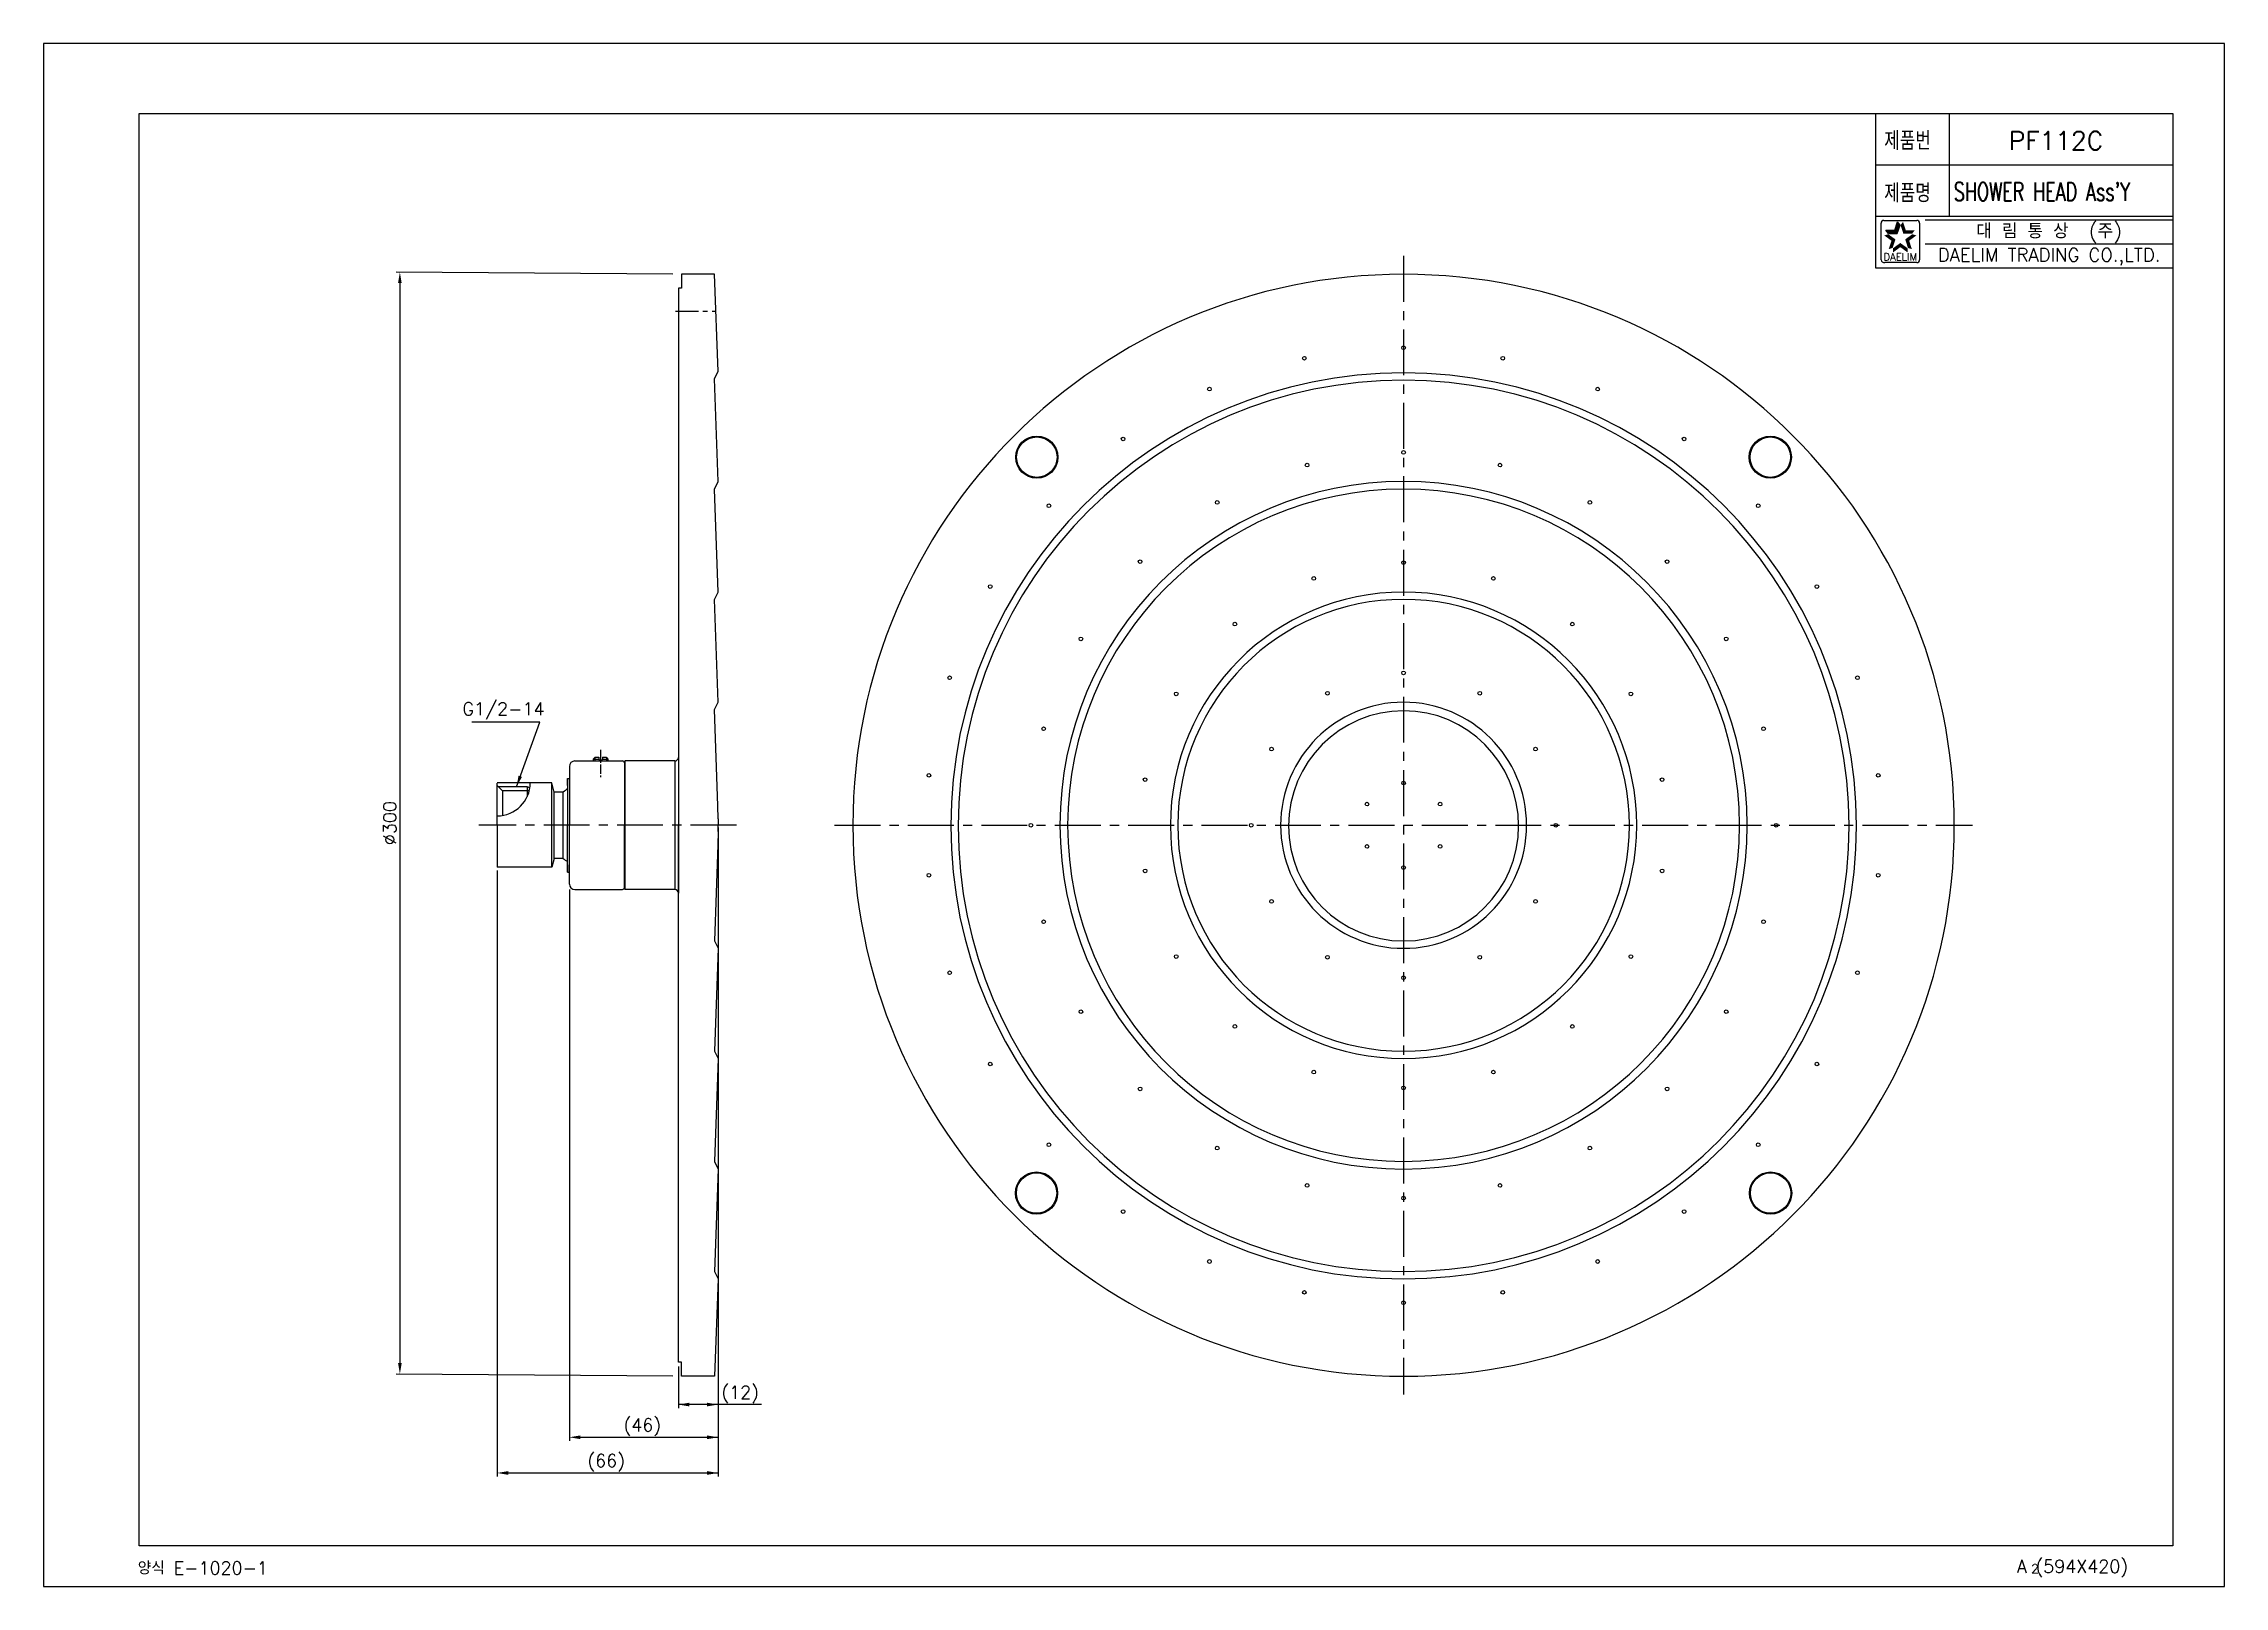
# Model space of a CAD drawing. Extents: x -856 to -262, y 731 to 1151.
import ezdxf
from ezdxf.enums import TextEntityAlignment as Align

# ---------------------------------------------------------------- set-up
doc = ezdxf.new("R2010")
doc.units = 0
doc.header["$LTSCALE"] = 10
doc.header["$MEASUREMENT"] = 0
doc.linetypes.add('CENTER', pattern=[2, 1.25, -0.25, 0.25, -0.25])
doc.layers.get('0').update_dxf_attribs({"color": 2, "linetype": 'CONTINUOUS'})
for name, color, linetype in [('CENTER', 1, 'CENTER'), ('CL', 1, 'CENTER'), ('D', 2, 'CONTINUOUS'), ('DEFAULT', 7, 'CONTINUOUS'), ('DIM', 2, 'CONTINUOUS'), ('DWG', 7, 'CONTINUOUS'), ('TXT', 4, 'CONTINUOUS'), ('中心线', 6, 'CENTER'), ('粗实线', 7, 'CONTINUOUS'), ('细实线', 4, 'CONTINUOUS')]:
    doc.layers.add(name, color=color, linetype=linetype)
doc.styles.add('GHS', font='ROMANS.shx', dxfattribs={"bigfont": 'GHS.shx'})
doc.styles.add('ROMANS', font='ROMANS')
doc.dimstyles.new('STANDARD$7', dxfattribs={"dimtxt": 3.5, "dimasz": 3, "dimexe": 1, "dimexo": 1, "dimgap": 1, "dimtad": 1, "dimdec": 4, "dimzin": 0, "dimdsep": 46, "dimtxsty": 'GHS', "dimcen": 1, "dimclrd": 256, "dimclre": 256, "dimclrt": 2, "dimadec": 4, "dimazin": 0, "dimtfac": 1, "dimtdec": 4, "dimtmove": 2, "dimatfit": 2, "dimfxl": 0, "dimtolj": 1, "dimtzin": 0, "dimlwd": -1, "dimlwe": -1, "dimarcsym": 0})

# ---------------------------------------------------------------- blocks, each defined once
blk = doc.blocks.new('BORDER')
for p, q in [((1, 1), (0, 1)), ((0, 1), (0, 0)), ((1, 0), (1, 1)), ((0, 0), (1, 0))]:
    blk.add_line(p, q)

msp = doc.modelspace()

# ---------------------------------------------------------------- linework, layer by layer
at = {"color": 7}
for p, q in [((-356.86, 1131.9), (-356.86, 1089.9)), ((-336.86, 1131.9), (-336.86, 1103.9)), ((-356.86, 1117.9), (-275.86, 1117.9)), ((-356.86, 1103.9), (-275.86, 1103.9)), ((-356.86, 1089.9), (-275.86, 1089.9))]:
    msp.add_line(p, q, dxfattribs=at)
at = {"color": 2, "linetype": 'Continuous'}
for p, q in [((-355.38, 1092.03), (-355.38, 1102.03)), ((-354.63, 1102.78), (-345.63, 1102.78)), ((-344.88, 1102.03), (-344.88, 1092.03)), ((-343.36, 1102.9), (-275.86, 1102.9)), ((-343.36, 1096.4), (-275.86, 1096.4)), ((-345.63, 1091.28), (-354.38, 1091.28))]:
    msp.add_line(p, q, dxfattribs=at)
at = {"color": 2}
for p, q in [((-353.38, 1099.17), (-354.04, 1100.08)), ((-354.04, 1100.08), (-351.62, 1100.08)), ((-353.38, 1099.17), (-350.95, 1099.17)), ((-351.62, 1100.08), (-350.87, 1102.39)), ((-350.95, 1099.17), (-350.2, 1101.47)), ((-350.2, 1101.47), (-350.87, 1102.39))]:
    msp.add_line(p, q, dxfattribs=at)
at = {"color": 0, "linetype": 'Continuous'}
for p, q in [((-683.95, 955.6), (-697.52, 955.6)), ((-697.52, 955.6), (-697.52, 938.1)), ((-697.52, 938.1), (-697.52, 920.6)), ((-683.95, 920.6), (-697.52, 920.6))]:
    msp.add_line(p, q, dxfattribs=at)
at = {"color": 2, "linetype": 'Continuous'}
for centre, radius, start, end in [((-354.63, 1102.03), 0.75, 90, 180), ((-345.63, 1102.03), 0.75, 0, 90), ((-354.5, 1092.16), 0.884, 188.1301, 278.1301), ((-345.63, 1092.03), 0.75, 270, 0)]:
    msp.add_arc(centre, radius, start, end, dxfattribs=at)
at = {"color": 0, "linetype": 'Continuous'}
for centre, start, end in [((-683.95, 956.6), 270, 359.56531), ((-683.95, 919.6), 0.43469, 90)]:
    msp.add_arc(centre, 1, start, end, dxfattribs=at)
at = {"color": 2}
for points in [[(-352.54, 1097.25), (-351.46, 1097.6), (-354.5, 1098.67), (-353.42, 1099.02)], [(-354.04, 1100.08), (-353.38, 1099.17), (-351.62, 1100.08), (-350.95, 1099.17)], [(-351.62, 1100.08), (-350.95, 1099.17), (-350.87, 1102.39), (-350.2, 1101.47)], [(-349.39, 1102.39), (-350.06, 1101.47), (-348.64, 1100.08), (-349.31, 1099.17)], [(-348.64, 1100.08), (-349.31, 1099.17), (-346.22, 1100.08), (-346.88, 1099.17)], [(-345.76, 1098.67), (-346.84, 1099.02), (-347.72, 1097.25), (-348.8, 1097.6)], [(-353.29, 1094.94), (-352.21, 1095.29), (-352.54, 1097.25), (-351.46, 1097.6)], [(-350.13, 1095.5), (-350.13, 1096.63), (-352.09, 1094.07), (-352.09, 1095.21)], [(-348.17, 1094.07), (-348.17, 1095.21), (-350.13, 1095.5), (-350.13, 1096.63)], [(-347.72, 1097.25), (-348.8, 1097.6), (-346.97, 1094.94), (-348.05, 1095.29)]]:
    msp.add_solid(points, dxfattribs=at)
at = {"layer": 'CENTER', "ltscale": 0.5}
msp.add_line((-683.76, 1078.1), (-672.88, 1078.1), dxfattribs=at)
at = {"layer": 'CL'}
for p, q in [((-485.43, 1093.1), (-485.43, 783.1)), ((-667.15, 938.1), (-737.32, 938.1)), ((-640.43, 938.1), (-330.43, 938.1))]:
    msp.add_line(p, q, dxfattribs=at)
at = {"layer": 'D'}
for p, q in [((-684.45, 1088.1), (-759.82, 1088.7)), ((-758.82, 1085.7), (-758.82, 791.7)), ((-720.71, 966.13), (-739.21, 966.13)), ((-724.12, 948.6), (-724.12, 945.94)), ((-672.15, 937.46), (-672.15, 760.77)), ((-732.32, 925.75), (-732.32, 760.77)), ((-712.65, 920.6), (-712.65, 770.48)), ((-682.95, 790.79), (-682.95, 779.39)), ((-684.45, 788.1), (-759.82, 788.7)), ((-660.28, 780.39), (-682.95, 780.39)), ((-709.65, 771.48), (-672.15, 771.48)), ((-729.32, 761.77), (-672.15, 761.77))]:
    msp.add_line(p, q, dxfattribs=at)
at = {"layer": 'D', "color": 0}
for p, q in [((-682.95, 956.59), (-682.95, 919.61)), ((-683.95, 955.6), (-683.95, 920.6)), ((-730.82, 947.45), (-732.32, 948.95)), ((-723.59, 947.45), (-730.82, 947.45)), ((-730.82, 947.45), (-730.82, 940.78))]:
    msp.add_line(p, q, dxfattribs=at)
at = {"layer": 'D', "color": 2}
for p, q in [((-724.12, 948.6), (-731.97, 948.6)), ((-723.42, 948.31), (-724.12, 948.6))]:
    msp.add_line(p, q, dxfattribs=at)
at = {"layer": 'D'}
for centre in [(-512.46, 1065.26), (-485.43, 1068.1), (-458.4, 1065.26), (-538.31, 1056.86), (-432.56, 1056.86), (-561.84, 1043.27), (-485.43, 1039.6), (-409.02, 1043.27), (-511.7, 1036.14), (-459.16, 1036.14), (-582.04, 1025.09), (-536.18, 1026), (-434.68, 1026), (-388.82, 1025.09), (-557.2, 1009.87), (-485.43, 1009.6), (-413.66, 1009.87), (-509.89, 1005.29), (-460.98, 1005.29), (-598.01, 1003.1), (-372.85, 1003.1), (-531.39, 992.87), (-439.47, 992.87), (-573.33, 988.85), (-397.53, 988.85), (-485.43, 979.6), (-609.07, 978.27), (-547.35, 973.85), (-506.18, 974.04), (-464.68, 974.04), (-423.51, 973.85), (-361.79, 978.27), (-583.47, 964.37), (-387.39, 964.37), (-521.37, 958.85), (-449.49, 958.85), (-614.72, 951.69), (-555.84, 950.52), (-415.02, 950.52), (-356.14, 951.69), (-485.43, 949.6), (-586.93, 938.1), (-526.93, 938.1), (-495.39, 943.85), (-475.47, 943.85), (-443.93, 938.1), (-383.93, 938.1), (-495.39, 932.35), (-475.47, 932.35), (-485.43, 926.6), (-614.72, 924.51), (-555.84, 925.68), (-415.02, 925.68), (-356.14, 924.51), (-521.37, 917.35), (-449.49, 917.35), (-583.47, 911.83), (-387.39, 911.83), (-609.07, 897.93), (-547.35, 902.35), (-506.18, 902.16), (-485.43, 896.6), (-464.68, 902.16), (-423.51, 902.35), (-361.79, 897.93), (-573.33, 887.35), (-397.53, 887.35), (-531.39, 883.33), (-439.47, 883.33), (-598.01, 873.1), (-372.85, 873.1), (-509.89, 870.91), (-460.98, 870.91), (-557.2, 866.33), (-485.43, 866.6), (-413.66, 866.33), (-582.04, 851.11), (-536.18, 850.2), (-434.68, 850.2), (-388.82, 851.11), (-511.7, 840.06), (-459.16, 840.06), (-561.84, 832.93), (-485.43, 836.6), (-409.02, 832.93), (-538.31, 819.34), (-432.56, 819.34), (-512.46, 810.94), (-485.43, 808.1), (-458.4, 810.94)]:
    msp.add_circle(centre, 0.5, dxfattribs=at)
for centre, radius, start, end in [((-485.43, 937.93), 123.33, 90, 270), ((-485.43, 937.93), 121.33, 90, 270), ((-485.43, 937.93), 123.33, 270, 90), ((-485.43, 937.93), 121.33, 270, 90), ((-485.43, 938.1), 93.6, 90, 270), ((-485.43, 938.1), 91.5, 90, 270), ((-485.43, 938.1), 93.6, 270, 90), ((-485.43, 938.1), 91.5, 270, 90), ((-485.43, 938.1), 63.5, 90, 270), ((-485.43, 938.1), 61.5, 90, 270), ((-485.43, 938.1), 63.5, 270, 90), ((-485.43, 938.1), 61.5, 270, 90), ((-485.43, 938.1), 33.5, 90, 270), ((-485.43, 937.93), 31.33, 90, 270), ((-485.43, 938.1), 33.5, 270, 90), ((-485.43, 937.93), 31.33, 270, 90)]:
    msp.add_arc(centre, radius, start, end, dxfattribs=at)
at = {"layer": 'D', "color": 2}
msp.add_arc((-732.32, 949.65), 9, 270, 0, dxfattribs=at)
at = {"layer": 'D'}
for points in [[(-759.32, 1085.7), (-758.32, 1085.7), (-758.82, 1088.7)], [(-759.32, 791.7), (-758.32, 791.7), (-758.82, 788.7)], [(-679.95, 780.89), (-679.95, 779.89), (-682.95, 780.39)], [(-675.15, 780.89), (-675.15, 779.89), (-672.15, 780.39)], [(-709.65, 771.98), (-709.65, 770.98), (-712.65, 771.48)], [(-675.15, 771.98), (-675.15, 770.98), (-672.15, 771.48)], [(-729.32, 762.27), (-729.32, 761.27), (-732.32, 761.77)], [(-675.15, 762.27), (-675.15, 761.27), (-672.15, 761.77)]]:
    msp.add_solid(points, dxfattribs=at)
at = {"layer": 'DEFAULT'}
for p, q in [((-682.15, 1088.1), (-682.15, 1084.3)), ((-682.15, 1088.1), (-682.15, 1084.3)), ((-682.15, 1088.1), (-682.15, 1084.3)), ((-673.09, 1088.1), (-682.15, 1088.1)), ((-672.15, 1061.6), (-673.09, 1088.1)), ((-682.15, 1084.3), (-682.95, 1084.3)), ((-682.95, 1084.3), (-682.95, 938.1)), ((-682.95, 1076.45), (-682.95, 1061.99)), ((-682.95, 1076.45), (-682.95, 1061.99)), ((-673.15, 1059.6), (-672.54, 1060.82)), ((-672.15, 1031.7), (-673.15, 1059.6)), ((-672.76, 1060.37), (-672.15, 1061.6)), ((-672.54, 1060.82), (-672.15, 1061.6)), ((-672.54, 1060.82), (-672.15, 1061.6)), ((-673.15, 1029.6), (-672.15, 1031.7)), ((-672.15, 1001.6), (-673.15, 1029.6)), ((-673.15, 999.6), (-672.15, 1001.6)), ((-672.15, 971.6), (-673.15, 999.6)), ((-673.15, 969.6), (-672.15, 971.6)), ((-672.21, 943.38), (-673.15, 969.6)), ((-672.15, 939.82), (-672.21, 943.38)), ((-672.15, 939.83), (-672.15, 938.11)), ((-682.95, 791.9), (-682.95, 938.1)), ((-672.21, 932.82), (-673.15, 906.6)), ((-672.15, 936.39), (-672.21, 932.82)), ((-672.15, 936.4), (-672.15, 938.11)), ((-673.15, 906.6), (-672.15, 904.6)), ((-672.15, 904.6), (-673.15, 876.6)), ((-673.15, 876.6), (-672.15, 874.6)), ((-672.15, 874.6), (-673.15, 846.6)), ((-673.15, 846.6), (-672.15, 844.5)), ((-672.15, 844.5), (-673.15, 816.6)), ((-673.15, 816.6), (-672.15, 814.6)), ((-672.15, 814.6), (-673.09, 788.1)), ((-682.15, 791.9), (-682.95, 791.9)), ((-682.15, 788.1), (-682.15, 791.9)), ((-673.09, 788.1), (-682.15, 788.1))]:
    msp.add_line(p, q, dxfattribs=at)
at = {"layer": 'DWG'}
for centre, radius in [((-585.33, 1038.32), 5.75), ((-585.33, 1038.32), 5.5), ((-385.54, 1038.32), 5.75), ((-385.54, 1038.32), 5.5), ((-585.4, 837.96), 5.75), ((-385.46, 837.96), 5.75), ((-585.4, 837.96), 5.5), ((-385.46, 837.96), 5.5)]:
    msp.add_circle(centre, radius, dxfattribs=at)
for start, end in [(90, 270), (270, 90)]:
    msp.add_arc((-485.43, 938.1), 150, start, end, dxfattribs=at)
at = {"layer": 'TXT'}
for p, q in [((-829.86, 1131.9), (-275.86, 1131.9)), ((-829.86, 741.9), (-829.86, 1131.9)), ((-275.86, 1131.9), (-275.86, 741.9)), ((-275.86, 741.9), (-829.86, 741.9))]:
    msp.add_line(p, q, dxfattribs=at)
at = {"layer": '中心线', "color": 2, "ltscale": 0.2}
msp.add_line((-704.15, 958.61), (-704.15, 951.2), dxfattribs=at)
at = {"layer": '粗实线', "color": 0}
for p, q in [((-705.65, 956.6), (-706.15, 956.1)), ((-705.65, 956.6), (-704.65, 956.6)), ((-703.65, 956.6), (-702.65, 956.6)), ((-702.65, 956.6), (-702.15, 956.1)), ((-713.15, 949.4), (-713.15, 950.85)), ((-713.15, 948.9), (-713.15, 950.85)), ((-713.15, 950.85), (-713.15, 938.1)), ((-713.15, 950.85), (-712.65, 950.85)), ((-713.15, 950.85), (-712.65, 950.85)), ((-713.15, 950.85), (-712.65, 950.85)), ((-712.65, 954.1), (-712.65, 938.1)), ((-711.15, 955.6), (-704.15, 955.6)), ((-704.15, 955.6), (-698.15, 955.6)), ((-697.65, 955.1), (-697.65, 938.1)), ((-697.65, 953.15), (-697.52, 953.15)), ((-717.39, 949.65), (-732.32, 949.65)), ((-732.32, 938.1), (-732.32, 949.6)), ((-716.82, 947.15), (-717.39, 949.65)), ((-717.39, 926.65), (-717.39, 949.65)), ((-716.83, 929.1), (-716.83, 947.15)), ((-714.3, 947.15), (-716.82, 947.15)), ((-714.35, 929.1), (-714.35, 947.15)), ((-712.65, 948.9), (-712.65, 948.36)), ((-732.32, 938.1), (-732.32, 926.65)), ((-713.15, 925.35), (-713.15, 938.1)), ((-712.65, 922.1), (-712.65, 938.1)), ((-697.65, 921.15), (-697.65, 938.1)), ((-717.39, 926.65), (-732.32, 926.65)), ((-716.83, 929.1), (-717.39, 926.65)), ((-714.35, 929.1), (-716.83, 929.1)), ((-713.15, 927.3), (-713.15, 925.35)), ((-713.15, 925.35), (-712.65, 925.35)), ((-713.15, 925.35), (-712.65, 925.35)), ((-713.15, 925.35), (-712.65, 925.35)), ((-697.65, 923.05), (-697.52, 923.05)), ((-711.15, 920.6), (-698.15, 920.6))]:
    msp.add_line(p, q, dxfattribs=at)
at = {"layer": '粗实线', "color": 0, "linetype": 'Continuous'}
for p, q in [((-704.65, 956.6), (-704.65, 955.93)), ((-703.65, 956.6), (-703.65, 955.93)), ((-706.15, 956.1), (-706.15, 955.6)), ((-706.15, 956.1), (-704.65, 956.1)), ((-704.65, 955.93), (-703.65, 955.93)), ((-703.65, 956.1), (-702.15, 956.1)), ((-702.15, 956.1), (-702.15, 955.6))]:
    msp.add_line(p, q, dxfattribs=at)
at = {"layer": '粗实线', "color": 0}
for centre, radius, start, end in [((-711.15, 954.1), 1.5, 90, 180), ((-698.15, 955.1), 0.5, 0, 90), ((-706.42, 938.1), 12, 124.11736, 131.04739), ((-706.42, 938.1), 12, 228.59038, 235.88264), ((-711.15, 922.1), 1.5, 180, 270), ((-698.15, 921.15), 0.5, 270, 0)]:
    msp.add_arc(centre, radius, start, end, dxfattribs=at)
at = {"layer": '细实线', "color": 2}
for p, q in [((-705.75, 956.5), (-705.75, 955.6)), ((-702.55, 956.5), (-702.55, 955.6))]:
    msp.add_line(p, q, dxfattribs=at)

# ---------------------------------------------------------------- block references
at = {"xscale": 594, "yscale": 420, "zscale": 594}
msp.add_blockref('BORDER', (-855.86, 730.9), dxfattribs=at)

# ---------------------------------------------------------------- texts
at = {"color": 7, "style": 'GHS'}
msp.add_text('PF112C', height=5, dxfattribs=at).set_placement((-307.72, 1124.48), align=Align.MIDDLE)
at = {"style": 'GHS', "width": 0.7}
msp.add_text("SHOWER HEAD Ass'Y", height=5, dxfattribs=at).set_placement((-335.56, 1108.11))
at = {"color": 7, "linetype": 'Continuous'}
for s, height, style, p in [('대 림 통 상  (주)', 4, 'GHS', (-309.6, 1099.59)), ('DAELIM TRADING CO.,LTD.', 3.6, 'ROMANS', (-309.6, 1092.83))]:
    msp.add_text(s, height=height, dxfattribs=dict(at, style=style)).set_placement(p, align=Align.MIDDLE)
at = {"color": 2, "linetype": 'Continuous', "style": 'ROMANS'}
msp.add_text('DAELIM', height=2, dxfattribs=at).set_placement((-350.13, 1091.83), align=Align.CENTER)
at = {"layer": 'D', "style": 'GHS'}
msp.add_text('G1/2-14', height=3.5, dxfattribs=at).set_placement((-741.78, 968.04))
at = {"layer": 'D', "insert": (-761.57, 938.7), "char_height": 3.5, "attachment_point": 5, "rotation": 90, "style": 'GHS'}
msp.add_mtext('%%C300', dxfattribs=at)
at = {"layer": 'D', "char_height": 3.5, "attachment_point": 5, "style": 'GHS'}
for s, insert in [('(12)', (-666.14, 783.14)), ('(46)', (-692.8, 774.23)), ('(66)', (-702.63, 764.52))]:
    msp.add_mtext(s, dxfattribs=dict(at, insert=insert))
at = {"layer": 'DIM', "style": 'GHS', "width": 0.8}
for s, p in [('제품번', (-354.52, 1121.95)), ('제품명', (-354.52, 1107.71))]:
    msp.add_text(s, height=5, dxfattribs=at).set_placement(p)
at = {"layer": 'DWG', "color": 7, "style": 'GHS'}
msp.add_text('양식 E-1020-1', height=3.5, dxfattribs=at).set_placement((-830.22, 734.15))
at = {"layer": 'DWG', "style": 'GHS'}
for s, height, p in [('A (594X420)', 3.5, (-318.4, 734.59)), ('2', 2.5, (-314.51, 734.45))]:
    msp.add_text(s, height=height, dxfattribs=at).set_placement(p)

# ---------------------------------------------------------------- leaders
at = {"layer": 'D'}
msp.add_leader([(-727.05, 948.6), (-720.71, 966.13)], dimstyle='STANDARD$7', override={"dimscale": 1, "dimexo": 1.5, "dimcen": -1, "dimtix": 1, "dimtmove": 2}, dxfattribs=at)

doc.saveas('drawing.dxf')
